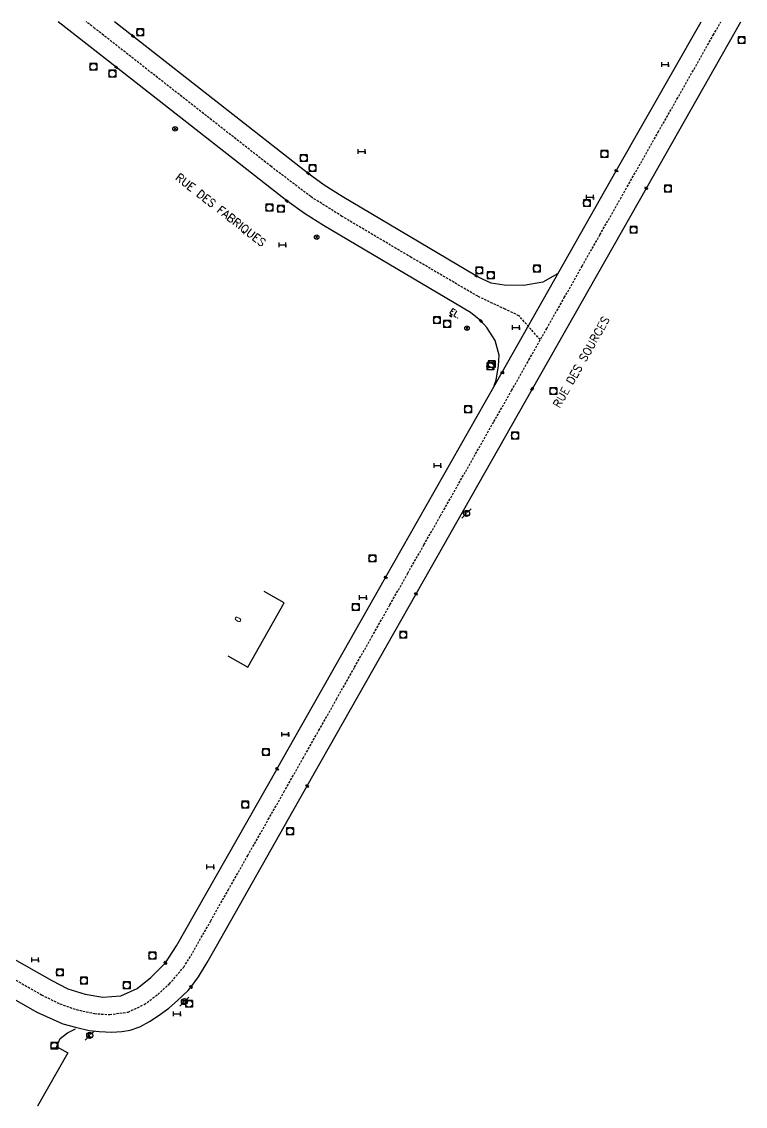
# Model space of a CAD drawing. Header units: millimetres. Extents: x 161000 to 162000, y 126999 to 128000.
# Drawn here: x 161296.2 to 161454.4, y 127762.8 to 128000 of the extents above; entities that cross this region are included whole.
import ezdxf
from ezdxf.enums import TextEntityAlignment as Align

# ---------------------------------------------------------------- set-up
doc = ezdxf.new("R2010")
doc.units = ezdxf.units.MM
doc.linetypes.add('DASHED', pattern=[0.75, 0.5, -0.25])
doc.layers.get('0').update_dxf_attribs({"linetype": 'CONTINUOUS'})
for name, color, linetype in [('W0001', 6, 'DASHED'), ('W0008', 7, 'CONTINUOUS'), ('W0100', 7, 'CONTINUOUS'), ('W0322', 7, 'CONTINUOUS'), ('W0400', 7, 'CONTINUOUS'), ('W0420', 7, 'CONTINUOUS'), ('W0469', 7, 'CONTINUOUS'), ('W0471', 7, 'CONTINUOUS'), ('W0984', 7, 'CONTINUOUS'), ('W0989', 7, 'CONTINUOUS'), ('W0991', 7, 'CONTINUOUS'), ('W1474', 7, 'CONTINUOUS')]:
    doc.layers.add(name, color=color, linetype=linetype)
doc.styles.get("Standard").update_dxf_attribs({"font": 'romans.shx', "width": 0.85})

# ---------------------------------------------------------------- blocks, each defined once
blk = doc.blocks.new('T420')
for p, q in [((0.75, 0.75), (-0.75, 0.75)), ((-0.75, 0.75), (-0.75, -0.75)), ((0.75, 0.75), (0.75, -0.75)), ((0.75, -0.75), (-0.75, -0.75))]:
    blk.add_line(p, q)
blk.add_ellipse((0, 0), major_axis=(-0.53, 0.53), ratio=1, start_param=3.926991, end_param=10.210176)
blk = doc.blocks.new('T400')
for p, q in [((-0.15, 0.3), (0.15, 0.3)), ((-0.15, -0.25), (-0.15, 0.3)), ((-0.15, 0.15), (0.15, 0.15)), ((-0.15, 0), (0.15, 0)), ((0.15, 0.3), (0.15, -0.25)), ((-0.15, -0.15), (0.15, -0.15)), ((-0.15, -0.25), (-0.15, -0.3)), ((-0.15, -0.3), (0.15, -0.3)), ((0.15, -0.3), (0.15, -0.25))]:
    blk.add_line(p, q)
blk = doc.blocks.new('T471')
for p, q in [((-0.333334, 0.333334), (-0.333334, -0.333334)), ((-0.333334, 0.333334), (0.333334, 0.333334)), ((-0.333334, 0), (0, 0)), ((0.500001, 0.500001), (1.000002, 1.000002)), ((-0.500001, -0.500001), (-1.000002, -1.000002)), ((-0.333334, -0.333334), (0.333334, -0.333334))]:
    blk.add_line(p, q)
blk.add_ellipse((0, 0), major_axis=(0.471405, 0.471405), ratio=1, start_param=5.4977871438, end_param=11.780972451)
blk = doc.blocks.new('T469')
at = {"color": 0, "linetype": 'Continuous', "flags": 128}
for points in [[(-0.35, 0.35), (0.35, -0.35)], [(-0.35, -0.35), (0.35, 0.35)]]:
    blk.add_lwpolyline(points, dxfattribs=at)
at = {"color": 0, "linetype": 'Continuous'}
blk.add_circle((0, 0), 0.5, dxfattribs=at)
blk = doc.blocks.new('T1474')
at = {"color": 0, "linetype": 'Continuous', "flags": 128}
for points in [[(-0.75, -0.5), (-0.75, 0.5)], [(-0.75, 0), (0.75, 0)], [(0.75, 0), (0.75, -0.5), (0.75, 0.5)]]:
    blk.add_lwpolyline(points, dxfattribs=at)

msp = doc.modelspace()

# ---------------------------------------------------------------- linework, layer by layer
at = {"layer": 'W0001'}
for points in [[(161293.61, 127791.1), (161300.53, 127787.14), (161304.55, 127785.17), (161308.1, 127783.92), (161312.08, 127783.05), (161315.42, 127782.83), (161319.46, 127783.38), (161322.99, 127785.04), (161325.94, 127787.23), (161328.45, 127789.51), (161331.61, 127793.21), (161333.21, 127795.74), (161337.51, 127803.32), (161341.32, 127810.05), (161345.61, 127817.6), (161350.07, 127825.47), (161353.49, 127831.49), (161357.71, 127838.93), (161361.15, 127845), (161364.99, 127851.79), (161368.95, 127858.8), (161372.73, 127865.46), (161376.67, 127872.43), (161380.59, 127879.36), (161384.1, 127885.55), (161387.73, 127891.95), (161391.76, 127899.04), (161395.41, 127905.48), (161399.4, 127912.52), (161403.28, 127919.35), (161407.07, 127926.03), (161410.95, 127932.88), (161414.79, 127939.64), (161418.68, 127946.51), (161422.57, 127953.36), (161427.06, 127961.28), (161431.49, 127969.08), (161435.3, 127975.81), (161439.42, 127983.07), (161443.15, 127989.64), (161447.36, 127997.08), (161449.02, 128000)], [(161409.51, 127930.45), (161404.88, 127935.69), (161401.86, 127937.11), (161395.86, 127939.94), (161381.35, 127948.44), (161366.2, 127957.42), (161359.37, 127961.73), (161350.72, 127968.31), (161332.42, 127982.66), (161312.17, 127998.54), (161310.31, 128000)]]:
    msp.add_lwpolyline(points, dxfattribs=at)
at = {"layer": 'W0008'}
for points in [[(161102.28, 127903.84), (161125.97, 127890.4), (161177.83, 127861.01), (161219.78, 127837.19), (161264.23, 127812.08), (161302.76, 127790.27), (161306.25, 127788.49), (161310.03, 127787.26), (161313.95, 127786.61), (161317.89, 127786.91), (161321.43, 127788.53), (161324.43, 127790.91), (161327.59, 127794.12), (161330.05, 127797.87), (161352.01, 127836.55), (161351.99, 127836.5), (161375.73, 127878.45), (161401.19, 127923.34), (161426.16, 127967.41), (161444.68, 128000)], [(161290.05, 127788.78), (161299.52, 127783.34), (161305.16, 127780.81), (161307.95, 127780.06), (161310.9, 127779.32), (161313.14, 127779.09), (161315.87, 127778.95), (161318.11, 127779.12), (161319.87, 127779.42), (161322, 127780.11), (161324.14, 127781.28), (161326.02, 127782.53), (161328.35, 127784.26), (161330.23, 127785.93), (161332.57, 127788.09), (161333.23, 127788.89), (161334.83, 127791.05), (161336.74, 127794.23), (161338.75, 127797.8), (161358.61, 127832.84), (161358.61, 127832.84), (161382.39, 127874.86), (161407.82, 127919.67), (161432.73, 127963.57), (161453.36, 128000)], [(161399.49, 127920.39), (161399.92, 127921.58), (161400.41, 127924.75), (161400.58, 127927.09), (161399.71, 127930.28), (161397.84, 127933.1), (161396.58, 127934.57), (161394.27, 127936.41), (161362.17, 127955.41), (161357.98, 127958.05), (161354.13, 127960.82), (161316.87, 127990.02), (161304.15, 128000)], [(161413.33, 127944.82), (161410.13, 127943.05), (161405.95, 127942.31), (161401.68, 127942.4), (161398.77, 127942.83), (161396.75, 127943.74), (161395.59, 127944.37), (161366.23, 127961.8), (161362.33, 127964.27), (161358.84, 127966.79), (161320.51, 127996.82), (161316.46, 128000)], [(161303.76, 127775.68), (161304.63, 127777.58), (161306.2, 127778.83), (161307.93, 127779.69)]]:
    msp.add_lwpolyline(points, dxfattribs=at)
at = {"layer": 'W0100'}
for p, q in [((161389.74, 127935.68), (161390.15, 127935.41)), ((161390.15, 127935.41), (161390.24, 127935.63))]:
    msp.add_line(p, q, dxfattribs=at)
for points in [[(161389.74, 127935.68), (161389.83, 127935.9), (161390.24, 127935.63)], [(161341.26, 127861.26), (161345.62, 127858.81), (161353.53, 127872.88), (161349.17, 127875.33)]]:
    msp.add_lwpolyline(points, dxfattribs=at)
at = {"layer": 'W0322'}
msp.add_lwpolyline([(161302.68, 127775.66), (161304.34, 127775.55), (161306.28, 127774.45), (161306.28, 127774.45), (161299.65, 127762.76), (161299.65, 127762.76), (161299.65, 127762.76)], dxfattribs=at)

# ---------------------------------------------------------------- block references
at = {"layer": 'W0400'}
for p, rotation in [((161320.51, 127996.82), 231.9141387939453), ((161316.87, 127990.02), 51.91389465239676), ((161358.84, 127966.79), 234.2652435302734), ((161426.16, 127967.41), 240.4514668689689), ((161432.73, 127963.57), 60.42322287611316), ((161354.13, 127960.82), 54.30772399992255), ((161395.59, 127944.37), 241.2107391357421), ((161396.58, 127934.57), 40.63063049283305), ((161401.28, 127923.23), 90), ((161407.79, 127919.69), 150.4058609008789), ((161375.73, 127878.45), 240.4916108742812), ((161382.39, 127874.86), 60.44846587179802), ((161352.01, 127836.55), 240.4107485931894), ((161358.61, 127832.84), 60.45675107546707), ((161327.59, 127794.12), 225.421142783811), ((161333.23, 127788.89), 50.8122268383383)]:
    msp.add_blockref('T400', p, dxfattribs=dict(at, rotation=rotation))
at = {"layer": 'W0420'}
for p in [(161322.08, 127997.66), (161453.53, 127995.95), (161311.85, 127990.13), (161316, 127988.62), (161357.82, 127970.16), (161423.54, 127971.08), (161359.75, 127967.97), (161437.43, 127963.48), (161419.71, 127960.3), (161350.3, 127959.34), (161352.82, 127959.06), (161429.92, 127954.46), (161408.78, 127945.98), (161396.19, 127945.59), (161398.7, 127944.54), (161386.93, 127934.7), (161389.17, 127933.86), (161398.63, 127924.61), (161398.91, 127925.1), (161412.38, 127919.2), (161393.74, 127915.22), (161404.01, 127909.46), (161372.85, 127882.6), (161369.17, 127871.95), (161379.57, 127865.89), (161349.54, 127840.23), (161345.02, 127828.72), (161354.84, 127822.92), (161324.73, 127795.71), (161304.52, 127792.03), (161309.78, 127790.26), (161319.13, 127789.24), (161332.77, 127785.18), (161303.31, 127775.99)]:
    msp.add_blockref('T420', p, dxfattribs=at)
at = {"layer": 'W0469'}
for p in [(161329.72, 127976.56), (161360.67, 127952.88), (161393.52, 127932.96)]:
    msp.add_blockref('T469', p, dxfattribs=at)
at = {"layer": 'W0471'}
for p in [(161393.43, 127892.43), (161331.75, 127785.67), (161311.07, 127778.26)]:
    msp.add_blockref('T471', p, dxfattribs=at)
at = {"layer": 'W1474'}
for p in [(161436.85, 127990.62), (161370.52, 127971.62), (161420.42, 127961.61), (161353.18, 127951.18), (161404.23, 127933.13), (161387.08, 127902.91), (161370.77, 127874.03), (161353.78, 127844.12), (161353.82, 127844.13), (161337.41, 127815.15), (161299.14, 127794.82), (161330.13, 127783)]:
    msp.add_blockref('T1474', p, dxfattribs=at)

# ---------------------------------------------------------------- texts
at = {"layer": 'W0984'}
msp.add_text('EL.', height=1.25, rotation=326.7305, dxfattribs=at).set_placement((161390.96, 127936.2), align=Align.MIDDLE)
at = {"layer": 'W0989'}
for s, rotation, p in [('RUE DES FABRIQUES', 321.911, (161339.64, 127958.77)), ('RUE DES SOURCES', 60.5381, (161418.49, 127925.58))]:
    msp.add_text(s, height=1.75, rotation=rotation, dxfattribs=at).set_placement(p, align=Align.MIDDLE)
at = {"layer": 'W0991'}
msp.add_text('0', height=1.25, rotation=60.6579, dxfattribs=at).set_placement((161343.47, 127869.27), align=Align.MIDDLE)

doc.saveas('drawing.dxf')
